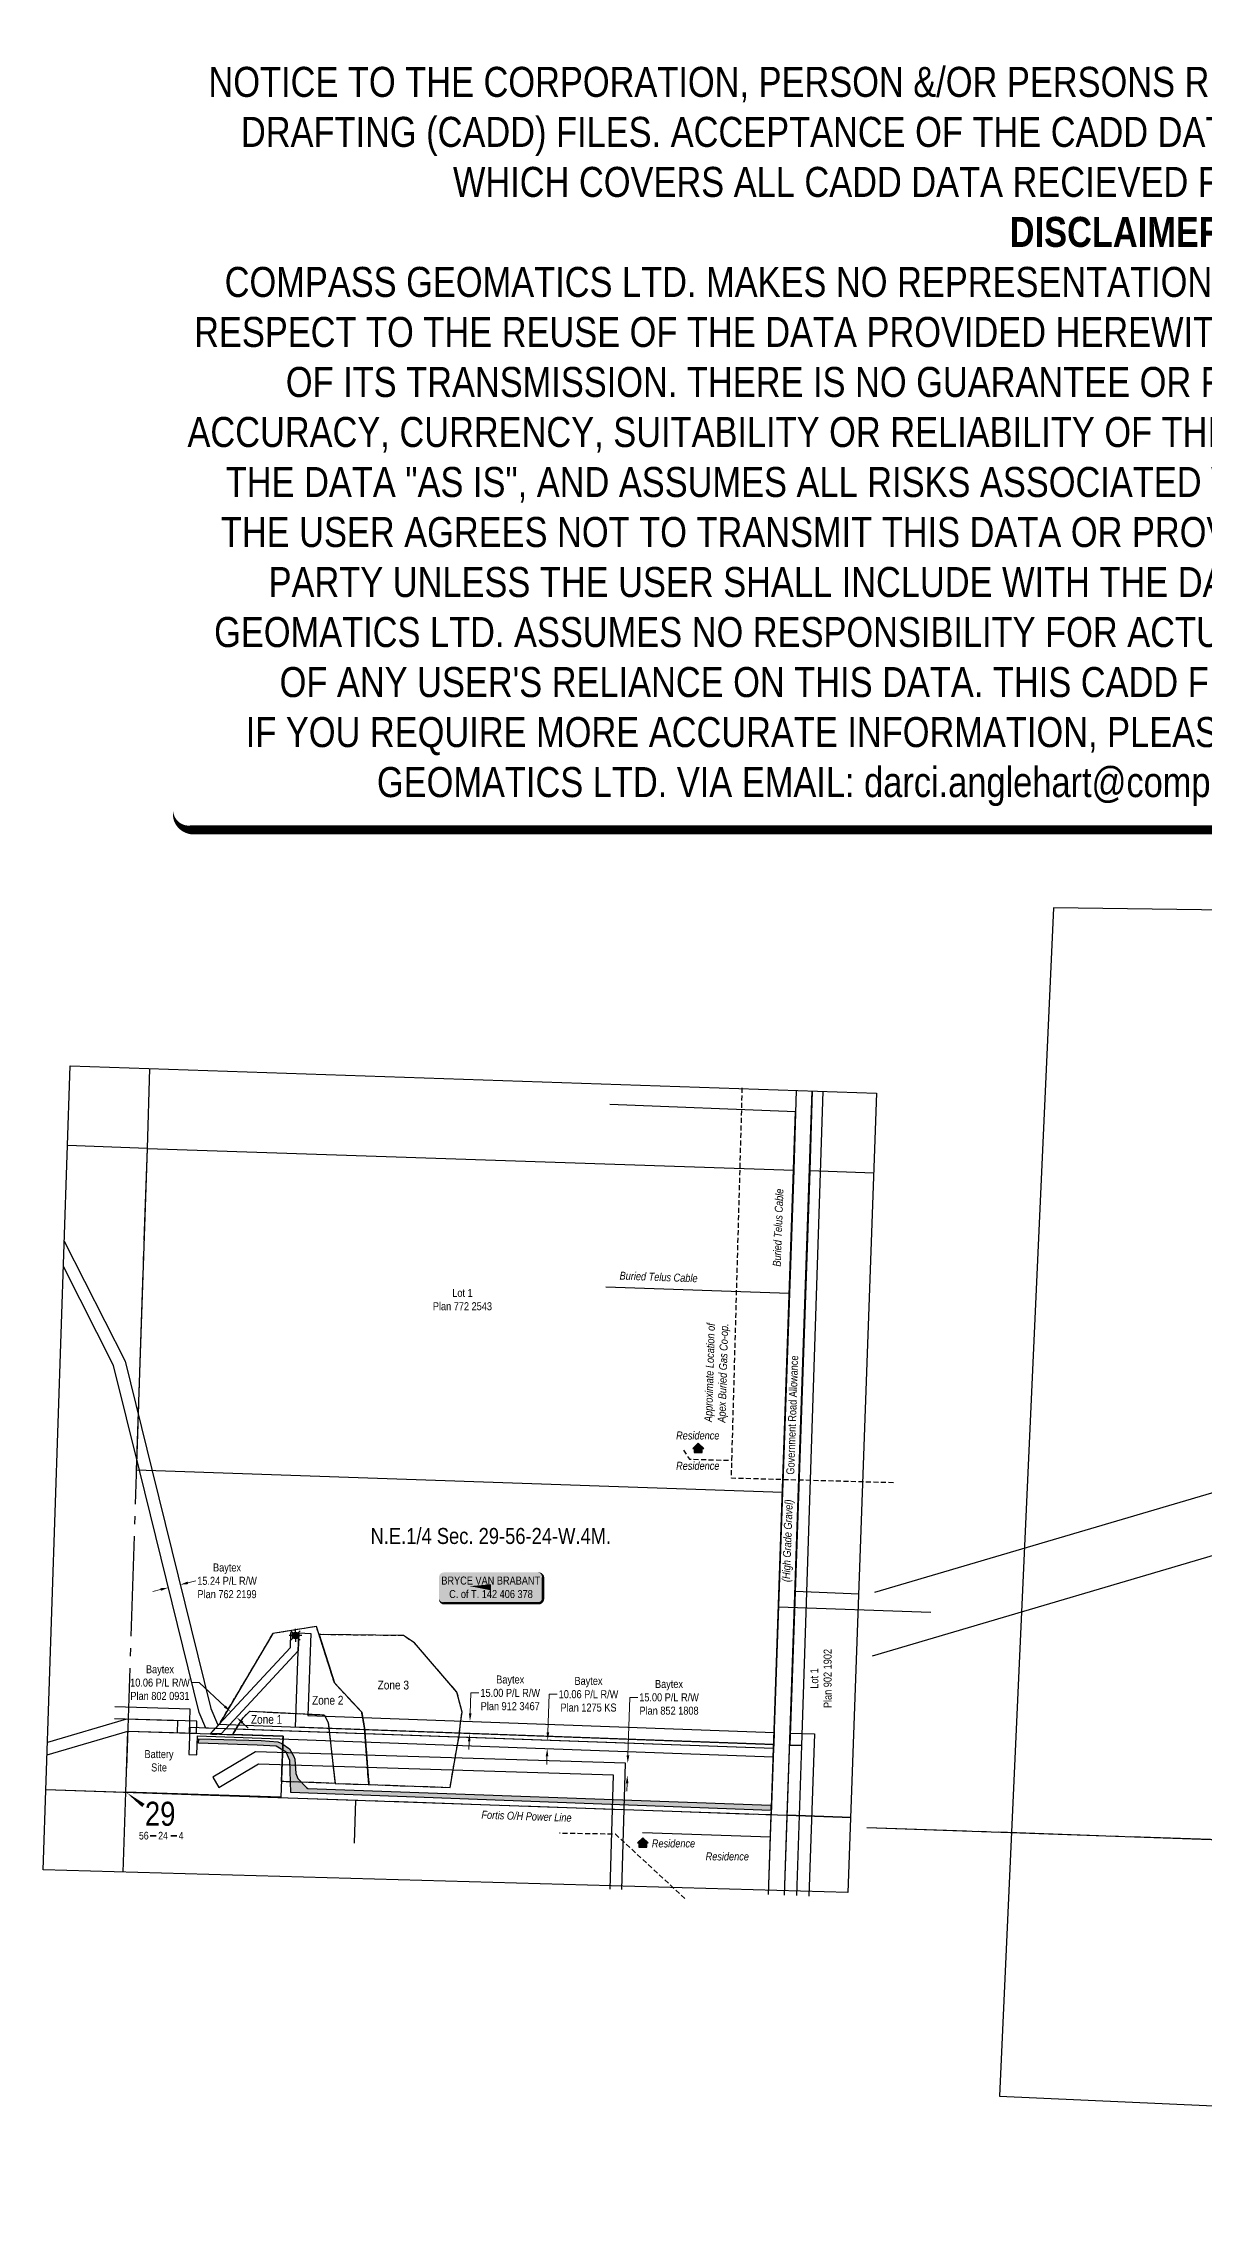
# Model space of a CAD drawing. Extents: x 333333 to 337671, y 5971428 to 5974128.
# Drawn here: x 333333 to 334784, y 5971428 to 5974128 of the extents above; entities that cross this region are included whole.
import ezdxf
from ezdxf.enums import TextEntityAlignment as Align

# ---------------------------------------------------------------- set-up
doc = ezdxf.new("R2010")
doc.units = 0
doc.header["$LTSCALE"] = 5
doc.header["$PDSIZE"] = 0.5
for name, pattern in [('foc-QUARTERLINE', [33, 25, -3, 2, -3]), ('foc-TIELINE', [1.875, 1.25, -0.625]), ('foc-TRAV', [1.875, 1.25, -0.625]), ('UG_PIPE', [1.875, 1.25, -0.625])]:
    doc.linetypes.add(name, pattern=pattern)
doc.layers.get('Defpoints').update_dxf_attribs({"color": 9})
for name, color, linetype in [('10', 1, 'Continuous'), ('9', 3, 'Continuous'), ('AS-OWNER', 7, 'Continuous'), ('AS-PHOTO', 7, 'Continuous'), ('AS-PIPE-UG', 44, 'UG_PIPE'), ('AS-POWER', 104, 'foc-POWER'), ('AS-RESIDENCE', 14, 'Continuous'), ('AS-ROADS', 254, 'Continuous'), ('AS-TELUS', 224, 'foc-TEL'), ('C-RW', 13, 'Continuous'), ('C-SYMBOL', 7, 'Continuous'), ('C-WS-S', 8, 'Continuous'), ('L-38', 4, 'foc-TRAV'), ('L-AREAREQUIRED', 7, 'Continuous'), ('L-ROAD-T', 7, 'Continuous'), ('L-SEC', 7, 'Continuous'), ('L-SECLBL', 7, 'Continuous'), ('L-SECQ', 8, 'foc-QUARTERLINE'), ('L-TITLEDB', 4, 'Continuous'), ('P-BUFFER-PURPLE', 187, 'foc-TIELINE'), ('P-IOP1', 10, 'Continuous'), ('P-IOP2', 10, 'Continuous'), ('P-IOP3', 10, 'Continuous')]:
    doc.layers.add(name, color=color, linetype=linetype)
doc.layers.add('C-RW-T', color=13, linetype='Continuous', lineweight=9)
doc.layers.add('T-TEXT', color=48, linetype='Continuous', lineweight=18)
doc.layers.add('DISCLAIMER', color=7, linetype='Continuous', plot=False)
doc.styles.add('100L', font='ARIALN.TTF', dxfattribs={"height": 11})
doc.styles.add('175L', font='ARIALN.TTF', dxfattribs={"height": 20})
doc.styles.add('80', font='ARIALN.TTF', dxfattribs={"height": 10})
doc.styles.add('80CG', font='ARIALN.TTF', dxfattribs={"height": 10})
doc.styles.add('80L', font='ARIALN.TTF', dxfattribs={"height": 10})
doc.styles.add('80LS', font='ARIALNI.TTF', dxfattribs={"height": 10})
doc.styles.add('foc-LtypeFont', font='ARIALN.TTF', dxfattribs={"height": 7.35})
doc.styles.add('SIMPLEX', font='ARIALN.TTF')
doc.linetypes.add('foc-POWER', pattern='A,6,-1,["P",foc-LtypeFont,S=0.2,R=0,X=-0.625,Y=-0.75],-1.24,4', length=12.24)
doc.linetypes.add('foc-TEL', pattern='A,2,-1,["T",foc-LtypeFont,S=0.2,R=0,X=-0.425,Y=-0.75],-1.24,8', length=12.24)
doc.dimstyles.new('Compass 5 000', dxfattribs={"dimscale": 5, "dimtxt": 9, "dimasz": 2, "dimexe": 0.2, "dimexo": 0.0625, "dimgap": 0.5, "dimtad": 0, "dimtih": 1, "dimtoh": 1, "dimzin": 0, "dimdsep": 46, "dimtxsty": '80CG', "dimcen": 0.1, "dimse1": 1, "dimse2": 1, "dimclrd": 256, "dimclrt": 256, "dimaunit": 1, "dimadec": 4, "dimazin": 0, "dimtfac": 0.06, "dimtofl": 0, "dimtmove": 0, "dimatfit": 1, "dimfxl": 0.2, "dimtolj": 1, "dimtzin": 0, "dimlwd": -1, "dimarcsym": 0})
picture_1 = doc.add_image_def('image1.jpg', size_in_pixel=(6283, 5796))

# ---------------------------------------------------------------- blocks, each defined once
blk = doc.blocks.new('L-SECLBL')
at = {"layer": '9', "color": 7}
for p, q in [((-5.1, -27.8), (-12.3, -27.8)), ((20.7, -27.8), (13.5, -27.8))]:
    blk.add_line(p, q, dxfattribs=at)
at = {"layer": '10', "color": 2, "style": 'SIMPLEX'}
blk.add_attdef('SEC', text='', height=30, dxfattribs=at).set_placement((0, 0), align=Align.MIDDLE)
at = {"layer": '10', "color": 5, "style": '80L'}
blk.add_attdef('TWP', text='', height=9.5, dxfattribs=at).set_placement((-14.4, -27.4), align=Align.MIDDLE_RIGHT)
blk.add_attdef('RGE', text='', height=9.5, dxfattribs=at).set_placement((3.6, -27.4), align=Align.MIDDLE_CENTER)
blk.add_attdef('MER', text='', height=9.5, dxfattribs=at).set_placement((23.2, -27.4), align=Align.MIDDLE_LEFT)
blk = doc.blocks.new('*D67')
at = {"layer": 'C-RW-T', "transparency": 16777216}
for p, q in [((333513.9, 5972204.2), (333523.6, 5972206.6)), ((333479.7, 5972195.8), (333470, 5972193.4))]:
    blk.add_line(p, q, dxfattribs=at)
for points in [[(333479.3, 5972197.4), (333480.1, 5972194.1), (333489.4, 5972198.1)], [(333513.5, 5972205.8), (333514.3, 5972202.6), (333504.2, 5972201.8)]]:
    blk.add_solid(points, dxfattribs=at)
at = {"layer": 'Defpoints', "color": 0, "transparency": 16777216}
for p in [(333489, 5972199.9), (333503.8, 5972203.5), (333504.2, 5972201.8)]:
    blk.add_point(p, dxfattribs=at)
at = {"layer": 'C-RW-T', "transparency": 16777216, "insert": (333562.7, 5972206.6), "char_height": 10, "attachment_point": 5, "style": '80CG'}
blk.add_mtext('\\A1;Baytex\\P15.24 P/L R/W\\PPlan 762 2199', dxfattribs=at)
blk = doc.blocks.new('*D68')
at = {"layer": 'C-RW-T', "transparency": 16777216}
for p, q in [((333528, 5972079.4), (333518, 5972079.4)), ((333559.9, 5972049.8), (333528, 5972079.4)), ((333581.9, 5972029.3), (333589.2, 5972022.5))]:
    blk.add_line(p, q, dxfattribs=at)
for points in [[(333561, 5972051), (333558.7, 5972048.6), (333567.2, 5972043)], [(333583.1, 5972030.6), (333580.8, 5972028.1), (333574.6, 5972036.1)]]:
    blk.add_solid(points, dxfattribs=at)
at = {"layer": 'Defpoints', "color": 0, "transparency": 16777216}
for p in [(333614.6, 5972094.1), (333622, 5972087.2), (333567.2, 5972043)]:
    blk.add_point(p, dxfattribs=at)
at = {"layer": 'C-RW-T', "transparency": 16777216, "insert": (333478.9, 5972079.4), "char_height": 10, "attachment_point": 5, "style": '80CG'}
blk.add_mtext('\\A1;Baytex\\P10.06 P/L R/W\\PPlan 802 0931', dxfattribs=at)
blk = doc.blocks.new('*D69')
at = {"layer": 'C-RW-T', "transparency": 16777216}
for p, q in [((333866.5, 5972040.9), (333867.4, 5972066.6)), ((333867.4, 5972066.6), (333877.4, 5972066.6)), ((333865.2, 5972005.9), (333864.9, 5971995.9))]:
    blk.add_line(p, q, dxfattribs=at)
for points in [[(333864.9, 5972041), (333868.2, 5972040.9), (333866.2, 5972030.9)], [(333863.6, 5972006), (333866.9, 5972005.9), (333865.6, 5972015.9)]]:
    blk.add_solid(points, dxfattribs=at)
at = {"layer": 'Defpoints', "color": 0, "transparency": 16777216}
for p in [(333820.4, 5972017.6), (333820.9, 5972032.6), (333866.2, 5972030.9)]:
    blk.add_point(p, dxfattribs=at)
at = {"layer": 'C-RW-T', "transparency": 16777216, "insert": (333916.5, 5972066.6), "char_height": 10, "attachment_point": 5, "style": '80CG'}
blk.add_mtext('\\A1;Baytex\\P15.00 P/L R/W\\PPlan 912 3467', dxfattribs=at)
blk = doc.blocks.new('*D70')
at = {"layer": 'C-RW-T', "transparency": 16777216}
for p, q in [((333963.5, 5972017.2), (333965.3, 5972064.9)), ((333965.3, 5972064.9), (333975.3, 5972064.9)), ((333962.4, 5971987.1), (333962.1, 5971977.1))]:
    blk.add_line(p, q, dxfattribs=at)
for points in [[(333961.9, 5972017.3), (333965.2, 5972017.1), (333963.2, 5972007.2)], [(333960.8, 5971987.2), (333964.1, 5971987.1), (333962.8, 5971997.1)]]:
    blk.add_solid(points, dxfattribs=at)
at = {"layer": 'Defpoints', "color": 0, "transparency": 16777216}
for p in [(333911.9, 5972009.1), (333911.6, 5971999), (333963.2, 5972007.2)]:
    blk.add_point(p, dxfattribs=at)
at = {"layer": 'C-RW-T', "transparency": 16777216, "insert": (334014.3, 5972064.9), "char_height": 10, "attachment_point": 5, "style": '80CG'}
blk.add_mtext('\\A1;Baytex\\P10.06 P/L R/W\\PPlan 1275 KS', dxfattribs=at)
blk = doc.blocks.new('*D71')
at = {"layer": 'C-RW-T', "transparency": 16777216}
for p, q in [((334063.6, 5971988.6), (334065.8, 5972061)), ((334065.8, 5972061), (334075.8, 5972061)), ((334062.5, 5971953.6), (334062.2, 5971943.6))]:
    blk.add_line(p, q, dxfattribs=at)
for points in [[(334061.9, 5971988.6), (334065.3, 5971988.5), (334063.3, 5971978.6)], [(334060.9, 5971953.6), (334064.2, 5971953.5), (334062.8, 5971963.6)]]:
    blk.add_solid(points, dxfattribs=at)
at = {"layer": 'Defpoints', "color": 0, "transparency": 16777216}
for p in [(333997.7, 5971965.6), (333998.2, 5971980.6), (334063.3, 5971978.6)]:
    blk.add_point(p, dxfattribs=at)
at = {"layer": 'C-RW-T', "transparency": 16777216, "insert": (334114.9, 5972061), "char_height": 10, "attachment_point": 5, "style": '80CG'}
blk.add_mtext('\\A1;Baytex\\P15.00 P/L R/W\\PPlan 852 1808', dxfattribs=at)
blk = doc.blocks.new('GAS')
h = blk.add_hatch(color=255)
h.dxf.hatch_style = 1
edge = h.paths.add_edge_path()
edge.add_arc((0, 0), 0.9, 0, 360)
for p, q in [((-0.81, 0), (-1.62, 0)), ((-0.57, 0.57), (-1.14, 1.14)), ((0, 0.81), (0, 1.62)), ((0.57, 0.57), (1.14, 1.14)), ((1.62, 0), (0.81, 0)), ((-0.57, -0.57), (-1.14, -1.14)), ((0, -0.81), (0, -1.62)), ((1.14, -1.14), (0.57, -0.57))]:
    blk.add_line(p, q)
blk.add_circle((0, 0), 0.8)
blk = doc.blocks.new('res_occ')
for points in [[(0.1, 0.89), (-1.26, -0.37), (1.46, -0.37)], [(-0.9, -1.43), (1.1, -1.43), (1.1, -0.37), (-0.9, -0.37)]]:
    blk.add_hatch(color=14).paths.add_polyline_path(points)
at = {"color": 14}
for points in [[(0.1, 0.89), (-1.26, -0.37), (1.46, -0.37)], [(-0.9, -1.43), (1.1, -1.43), (1.1, -0.37), (-0.9, -0.37)]]:
    blk.add_lwpolyline(points, close=True, dxfattribs=at)
blk = doc.blocks.new('*U80')
h = blk.add_hatch(color=59)
edge = h.paths.add_edge_path()
edge.add_line((-59, -20), (59, -20))
edge.add_arc((59, -14), 6, 270, 360)
edge.add_line((65, -14), (65, 12.5))
edge.add_arc((59, 12.5), 6, 0, 90)
edge.add_line((59, 18.5), (-59, 18.5))
edge.add_arc((-59, 12.5), 6, 90, 180)
edge.add_line((-65, 12.5), (-65, -14))
edge.add_arc((-59, -14), 6, 180, 270)
at = {"color": 1, "flags": 128}
blk.add_lwpolyline([(-59, -20, 3, 3, 0), (59, -20, 3, 3, 0.414214), (65, -14, 3, 3, 0), (65, 12.5, 3, 0, 0.414214), (59, 18.5, 0, 0, 0), (-59, 18.5, 0, 0, 0.414214), (-65, 12.5, 0, 0, 0), (-65, -14, 0, 3, 0.414214)], format="xyseb", close=True, dxfattribs=at)
blk.add_lwpolyline([(-26.5, 1.4, 0, 7.5, 0), (0, 0, 0, 0, 0)], format="xyseb", dxfattribs=at)
at = {"color": 1, "style": '80'}
blk.add_attdef('ENTER_TEXT_001', (-36, -5), '', height=10, dxfattribs=at)
blk = doc.blocks.new('*D86')
at = {"layer": 'C-RW-T', "color": 255, "transparency": 16777216}
for p, q in [((333513.9, 5972204.2), (333523.6, 5972206.6)), ((333479.7, 5972195.8), (333470, 5972193.4))]:
    blk.add_line(p, q, dxfattribs=at)
for points in [[(333479.3, 5972197.4), (333480.1, 5972194.1), (333489.4, 5972198.1)], [(333513.5, 5972205.8), (333514.3, 5972202.6), (333504.2, 5972201.8)]]:
    blk.add_solid(points, dxfattribs=at)
at = {"layer": 'Defpoints', "color": 0, "transparency": 16777216}
for p in [(333489, 5972199.9), (333503.8, 5972203.5), (333504.2, 5972201.8)]:
    blk.add_point(p, dxfattribs=at)
at = {"layer": 'C-RW-T', "color": 255, "transparency": 16777216, "insert": (333562.7, 5972206.6), "char_height": 10, "attachment_point": 5, "style": '80CG'}
blk.add_mtext('\\A1;Baytex\\P15.24 P/L R/W\\PPlan 762 2199', dxfattribs=at)
blk = doc.blocks.new('*D87')
at = {"layer": 'C-RW-T', "color": 255, "transparency": 16777216}
for p, q in [((333528, 5972079.4), (333518, 5972079.4)), ((333559.9, 5972049.8), (333528, 5972079.4)), ((333581.9, 5972029.3), (333589.2, 5972022.5))]:
    blk.add_line(p, q, dxfattribs=at)
for points in [[(333561, 5972051), (333558.7, 5972048.6), (333567.2, 5972043)], [(333583.1, 5972030.6), (333580.8, 5972028.1), (333574.6, 5972036.1)]]:
    blk.add_solid(points, dxfattribs=at)
at = {"layer": 'Defpoints', "color": 0, "transparency": 16777216}
for p in [(333614.6, 5972094.1), (333622, 5972087.2), (333567.2, 5972043)]:
    blk.add_point(p, dxfattribs=at)
at = {"layer": 'C-RW-T', "color": 255, "transparency": 16777216, "insert": (333478.9, 5972079.4), "char_height": 10, "attachment_point": 5, "style": '80CG'}
blk.add_mtext('\\A1;Baytex\\P10.06 P/L R/W\\PPlan 802 0931', dxfattribs=at)
blk = doc.blocks.new('*D88')
at = {"layer": 'C-RW-T', "color": 255, "transparency": 16777216}
for p, q in [((333866.5, 5972040.9), (333867.4, 5972066.6)), ((333867.4, 5972066.6), (333877.4, 5972066.6)), ((333865.2, 5972005.9), (333864.9, 5971995.9))]:
    blk.add_line(p, q, dxfattribs=at)
for points in [[(333864.9, 5972041), (333868.2, 5972040.9), (333866.2, 5972030.9)], [(333863.6, 5972006), (333866.9, 5972005.9), (333865.6, 5972015.9)]]:
    blk.add_solid(points, dxfattribs=at)
at = {"layer": 'Defpoints', "color": 0, "transparency": 16777216}
for p in [(333820.4, 5972017.6), (333820.9, 5972032.6), (333866.2, 5972030.9)]:
    blk.add_point(p, dxfattribs=at)
at = {"layer": 'C-RW-T', "color": 255, "transparency": 16777216, "insert": (333916.5, 5972066.6), "char_height": 10, "attachment_point": 5, "style": '80CG'}
blk.add_mtext('\\A1;Baytex\\P15.00 P/L R/W\\PPlan 912 3467', dxfattribs=at)
blk = doc.blocks.new('*D89')
at = {"layer": 'C-RW-T', "color": 255, "transparency": 16777216}
for p, q in [((333963.5, 5972017.2), (333965.3, 5972064.9)), ((333965.3, 5972064.9), (333975.3, 5972064.9)), ((333962.4, 5971987.1), (333962.1, 5971977.1))]:
    blk.add_line(p, q, dxfattribs=at)
for points in [[(333961.9, 5972017.3), (333965.2, 5972017.1), (333963.2, 5972007.2)], [(333960.8, 5971987.2), (333964.1, 5971987.1), (333962.8, 5971997.1)]]:
    blk.add_solid(points, dxfattribs=at)
at = {"layer": 'Defpoints', "color": 0, "transparency": 16777216}
for p in [(333911.9, 5972009.1), (333911.6, 5971999), (333963.2, 5972007.2)]:
    blk.add_point(p, dxfattribs=at)
at = {"layer": 'C-RW-T', "color": 255, "transparency": 16777216, "insert": (334014.3, 5972064.9), "char_height": 10, "attachment_point": 5, "style": '80CG'}
blk.add_mtext('\\A1;Baytex\\P10.06 P/L R/W\\PPlan 1275 KS', dxfattribs=at)
blk = doc.blocks.new('*D90')
at = {"layer": 'C-RW-T', "color": 255, "transparency": 16777216}
for p, q in [((334063.6, 5971988.6), (334065.8, 5972061)), ((334065.8, 5972061), (334075.8, 5972061)), ((334062.5, 5971953.6), (334062.2, 5971943.6))]:
    blk.add_line(p, q, dxfattribs=at)
for points in [[(334061.9, 5971988.6), (334065.3, 5971988.5), (334063.3, 5971978.6)], [(334060.9, 5971953.6), (334064.2, 5971953.5), (334062.8, 5971963.6)]]:
    blk.add_solid(points, dxfattribs=at)
at = {"layer": 'Defpoints', "color": 0, "transparency": 16777216}
for p in [(333997.7, 5971965.6), (333998.2, 5971980.6), (334063.3, 5971978.6)]:
    blk.add_point(p, dxfattribs=at)
at = {"layer": 'C-RW-T', "color": 255, "transparency": 16777216, "insert": (334114.9, 5972061), "char_height": 10, "attachment_point": 5, "style": '80CG'}
blk.add_mtext('\\A1;Baytex\\P15.00 P/L R/W\\PPlan 852 1808', dxfattribs=at)
blk = doc.blocks.new('Disclaimer_Legal')
at = {"layer": 'DISCLAIMER', "color": 254, "flags": 128}
blk.add_lwpolyline([(-3612.9, -1104.6, 37.5, 37.5, 0), (4096.1, -1104.6, 37.5, 37.5, 0.414214), (4171.1, -1029.6, 37.5, 37.5, 0), (4171.1, 2078.7, 37.5, 0, 0.414214), (4096.1, 2153.7, 0, 0, 0), (-3612.9, 2153.7, 0, 0, 0.414214), (-3687.9, 2078.7, 0, 0, 0), (-3687.9, -1029.6, 0, 37.5, 0.414214)], format="xyseb", close=True, dxfattribs=at)
at = {"layer": 'DISCLAIMER', "color": 254, "insert": (241.6, 533.9), "char_height": 125, "width": 7717.568, "attachment_point": 5, "style": '80'}
blk.add_mtext('NOTICE TO THE CORPORATION, PERSON &/OR PERSONS REGARDING THIS COMPUTER AIDED DESIGN AND DRAFTING (CADD) FILES. ACCEPTANCE OF THE CADD DATA IS BASED ON THE FOLLOWING DISCLAIMER WHICH COVERS ALL CADD DATA RECIEVED FROM COMPASS GEOMATICS LTD.\\P{\\fArial Narrow|b1|i0|c0|p34;DISCLAIMER}\\PCOMPASS GEOMATICS LTD. MAKES NO REPRESENTATION OR WARRANTIES, EXPRESS OR IMPLIED, WITH RESPECT TO THE REUSE OF THE DATA PROVIDED HEREWITH, REGARDLESS OF ITS FORMAT OR THE MEANS OF ITS TRANSMISSION. THERE IS NO GUARANTEE OR REPRESENTATION TO THE USER AS TO THE ACCURACY, CURRENCY, SUITABILITY OR RELIABILITY OF THIS DATA FOR ANY PURPOSE. THE USER ACCEPTS THE DATA "AS IS", AND ASSUMES ALL RISKS ASSOCIATED WITH ITS USE. BY ACCEPTANCE OF THIS DATA, THE USER AGREES NOT TO TRANSMIT THIS DATA OR PROVIDE ACCESS OR ANY PART OF IT TO ANOTHER PARTY UNLESS THE USER SHALL INCLUDE WITH THE DATA A COPY OF THIS DISCLAIMER. COMPASS GEOMATICS LTD. ASSUMES NO RESPONSIBILITY FOR ACTUAL OR CONSEQUENTIAL DAMAGE AS A RESULT OF ANY USER\'S RELIANCE ON THIS DATA. THIS CADD FILE IS FOR ILLUSTRATION PURPOSES ONLY.\\PIF YOU REQUIRE MORE ACCURATE INFORMATION, PLEASE CONTACT DARCI ANGLEHART AT COMPASS GEOMATICS LTD. VIA EMAIL: darci.anglehart@compassgeomatics.ca OR CELL: 506-961-7292', dxfattribs=at)

msp = doc.modelspace()

# ---------------------------------------------------------------- hatches: boundary and pattern name
at = {"layer": 'AS-ROADS'}
h = msp.add_hatch(color=256, dxfattribs=at)
h.dxf.hatch_style = 1
h.paths.add_polyline_path([(333527.324, 5972009.28), (333605.504, 5972007.193), (333626.292, 5972005.314), (333631.201, 5972003.33), (333640.916, 5971996.543), (333646.348, 5971986.936), (333647.497, 5971983.699), (333648.82, 5971965.958), (333651.332, 5971959.47), (333662.115, 5971948.483), (333663.527, 5971947.17), (334242.119, 5971926.371), (334241.908, 5971919.722), (333642.222, 5971942.257), (333640.951, 5971982.071), (333636.472, 5971992.488), (333624.079, 5972000.111), (333600.138, 5972001.064), (333527.206, 5972003.925)])

# ---------------------------------------------------------------- linework, layer by layer
at = {"layer": '9', "color": 255}
for p, q in [((333474.067, 5971887.728), (333466.86, 5971887.728)), ((333499.853, 5971887.728), (333492.647, 5971887.728))]:
    msp.add_line(p, q, dxfattribs=at)
at = {"layer": 'AS-PIPE-UG', "flags": 128}
for points in [[(334395.279, 5972329.203), (334192.843, 5972334.891), (334206.52, 5972823.666)], [(334395.279, 5972329.203), (334192.843, 5972334.891), (334206.52, 5972823.666)], [(334132.915, 5972370.084), (334140.357, 5972358.75), (334193.469, 5972357.264)], [(334132.915, 5972370.084), (334140.357, 5972358.75), (334193.469, 5972357.264)], [(334134.813, 5971809.538), (334047.919, 5971889.954), (333978.089, 5971891.131)], [(334134.813, 5971809.538), (334047.919, 5971889.954), (333978.089, 5971891.131)]]:
    msp.add_lwpolyline(points, dxfattribs=at)
at = {"layer": 'AS-POWER', "flags": 128}
for points in [[(334259.207, 5971813.768), (334293.867, 5972819.073)], [(334259.207, 5971813.768), (334293.867, 5972819.073)], [(334272.418, 5972193.592), (334352.3, 5972190.562)], [(334272.418, 5972193.592), (334352.3, 5972190.562)], [(333336.399, 5971946.054), (333723.48, 5971932.58), (334262.687, 5971913.654)], [(333336.399, 5971946.054), (333723.48, 5971932.58), (334262.687, 5971913.654)], [(333721.937, 5971878.956), (333723.803, 5971932.569)], [(333721.937, 5971878.956), (333723.803, 5971932.569)], [(334361.846, 5971898.386), (336297.253, 5971831.016), (337478.532, 5971789.552)]]:
    msp.add_lwpolyline(points, dxfattribs=at)
at = {"layer": 'AS-ROADS', "flags": 128}
msp.add_lwpolyline([(333527.324, 5972009.28), (333605.504, 5972007.193), (333626.292, 5972005.314), (333631.201, 5972003.33), (333640.916, 5971996.543), (333646.348, 5971986.936), (333647.497, 5971983.699), (333648.82, 5971965.958), (333651.332, 5971959.47), (333662.115, 5971948.483), (333663.527, 5971947.17), (334242.119, 5971926.371), (334241.908, 5971919.722), (333642.222, 5971942.257), (333640.951, 5971982.071), (333636.472, 5971992.488), (333624.079, 5972000.111), (333600.138, 5972001.064), (333527.206, 5972003.925)], close=True, dxfattribs=at)
at = {"layer": 'AS-TELUS', "flags": 128}
for points in [[(334041.124, 5972802.357), (334272.958, 5972793.322)], [(334041.124, 5972802.357), (334272.958, 5972793.322)], [(334239.099, 5971814.471), (334272.958, 5972793.322)], [(334239.099, 5971814.471), (334272.958, 5972793.322)], [(334036.011, 5972573.927), (334265.095, 5972566.003)], [(334251.535, 5972173.992), (334442.027, 5972167.6)], [(334251.535, 5972173.992), (334442.027, 5972167.6)], [(334081.745, 5971892.252), (334241.598, 5971886.722)], [(334081.745, 5971892.252), (334241.598, 5971886.722)]]:
    msp.add_lwpolyline(points, dxfattribs=at)
at = {"layer": 'C-RW', "flags": 128}
for points in [[(334293.867, 5972819.073), (334290.811, 5972719.069), (334265.757, 5972001.397), (334280.982, 5972000.849), (334307.658, 5972818.605)], [(333359.259, 5972631.081), (333435.259, 5972481.298), (333469.058, 5972344.289), (333542.39, 5972047.041), (333550.632, 5972027.374), (334245.662, 5972002.121), (334245.481, 5971996.942), (333536.066, 5972022.714), (333527.882, 5972042.241), (333453.233, 5972344.832), (333420.884, 5972475.956), (333358.205, 5972599.486)], [(333515.762, 5972016.405), (333516.693, 5972046.395), (333422.414, 5972049.32)], [(333337.832, 5971989.002), (333438.875, 5972018.79), (333524.392, 5972016.137), (333524.856, 5972031.134), (333436.942, 5972033.862), (333338.359, 5972004.801)], [(333500.769, 5972016.87), (333501.235, 5972031.867), (333421.949, 5972034.327)], [(334274.417, 5971813.235), (334280.982, 5972000.849), (334265.757, 5972001.397), (334266.281, 5972016.387), (334296.493, 5972015.298), (334289.405, 5971812.711)], [(334056.118, 5971820.876), (334060.688, 5971978.668), (333598.106, 5971992.938), (333544.869, 5971961.361), (333552.52, 5971948.455), (333602.006, 5971977.808), (334045.262, 5971964.13), (334041.129, 5971821.401)]]:
    msp.add_lwpolyline(points, dxfattribs=at)
at = {"layer": 'C-RW', "color": 255, "flags": 128}
for points in [[(334293.867, 5972819.073), (334290.811, 5972719.069), (334265.757, 5972001.397), (334280.982, 5972000.849), (334307.658, 5972818.605)], [(333359.259, 5972631.081), (333435.259, 5972481.298), (333469.058, 5972344.289), (333542.39, 5972047.041), (333550.632, 5972027.374), (334245.662, 5972002.121), (334245.481, 5971996.942), (333536.066, 5972022.714), (333527.882, 5972042.241), (333453.233, 5972344.832), (333420.884, 5972475.956), (333358.205, 5972599.486)], [(334369.012, 5972113.121), (334874.228, 5972262.064), (335301.813, 5972248.799), (335304.133, 5972323.784), (334864.563, 5972337.424), (334371.648, 5972192.119)], [(333515.762, 5972016.405), (333516.693, 5972046.395), (333422.414, 5972049.32)], [(333337.832, 5971989.002), (333438.875, 5972018.79), (333524.392, 5972016.137), (333524.856, 5972031.134), (333436.942, 5972033.862), (333338.359, 5972004.801)], [(333500.769, 5972016.87), (333501.235, 5972031.867), (333421.949, 5972034.327)], [(334274.417, 5971813.235), (334280.982, 5972000.849), (334265.757, 5972001.397), (334266.281, 5972016.387), (334296.493, 5972015.298), (334289.405, 5971812.711)], [(334056.118, 5971820.876), (334060.688, 5971978.668), (333598.106, 5971992.938), (333544.869, 5971961.361), (333552.52, 5971948.455), (333602.006, 5971977.808), (334045.262, 5971964.13), (334041.129, 5971821.401)]]:
    msp.add_lwpolyline(points, dxfattribs=at)
at = {"layer": 'C-RW', "flags": 128}
for points in [[(333541.469, 5972015.225), (333641.852, 5972123.435), (333642.518, 5972141.886), (333652.568, 5972141.522), (333651.767, 5972119.333), (333555.193, 5972015.228)], [(333652.568, 5972141.522), (333667.555, 5972140.979), (333663.848, 5972038.297), (334246.187, 5972017.112), (334245.662, 5972002.121), (333648.322, 5972023.847)], [(333514.799, 5971989.622), (333524.848, 5971989.259), (333525.703, 5972013.02), (334245.129, 5971986.891), (334245.481, 5971996.942), (333516.015, 5972023.438)]]:
    msp.add_lwpolyline(points, close=True, dxfattribs=at)
at = {"layer": 'C-RW', "color": 255, "flags": 128}
for points in [[(333541.469, 5972015.225), (333641.852, 5972123.435), (333642.518, 5972141.886), (333652.568, 5972141.522), (333651.767, 5972119.333), (333555.193, 5972015.228)], [(333652.568, 5972141.522), (333667.555, 5972140.979), (333663.848, 5972038.297), (334246.187, 5972017.112), (334245.662, 5972002.121), (333648.322, 5972023.847)], [(333514.799, 5971989.622), (333524.848, 5971989.259), (333525.703, 5972013.02), (334245.129, 5971986.891), (334245.481, 5971996.942), (333516.015, 5972023.438)]]:
    msp.add_lwpolyline(points, close=True, dxfattribs=at)
at = {"layer": 'L-38', "linetype": 'ByBlock', "flags": 128}
msp.add_lwpolyline([(333436.34, 5971942.631), (333438.875, 5972018.79), (333632.638, 5972012.34), (333630.103, 5971936.181)], close=True, dxfattribs=at)
at = {"layer": 'L-38', "color": 255, "linetype": 'ByBlock', "flags": 128}
msp.add_lwpolyline([(333436.34, 5971942.631), (333438.875, 5972018.79), (333632.638, 5972012.34), (333630.103, 5971936.181)], close=True, dxfattribs=at)
at = {"layer": 'L-AREAREQUIRED', "color": 5, "flags": 128}
msp.add_lwpolyline([(333438.875, 5972018.79), (333632.638, 5972012.34)], dxfattribs=at)
at = {"layer": 'L-AREAREQUIRED', "color": 255, "flags": 128}
msp.add_lwpolyline([(333438.875, 5972018.79), (333632.638, 5972012.34)], dxfattribs=at)
at = {"layer": 'L-SEC'}
for p, q in [((334273.766, 5972819.755), (334270.71, 5972719.801)), ((334290.811, 5972719.069), (334293.869, 5972819.073)), ((333463.19, 5972747.194), (333363.247, 5972750.585)), ((333463.19, 5972747.194), (334270.709, 5972719.801)), ((334270.709, 5972719.801), (334242.602, 5971914.41)), ((334276.755, 5972316.367), (334290.811, 5972719.069)), ((334370.643, 5972716.168), (334290.811, 5972719.069)), ((334262.701, 5971913.664), (334276.755, 5972316.367)), ((334239.099, 5971814.471), (334242.593, 5971914.367)), ((334259.207, 5971813.768), (334262.701, 5971913.664))]:
    msp.add_line(p, q, dxfattribs=at)
at = {"layer": 'L-SEC', "color": 255}
for p, q in [((334273.766, 5972819.755), (334270.71, 5972719.801)), ((334290.811, 5972719.069), (334293.869, 5972819.073)), ((333463.19, 5972747.194), (333363.247, 5972750.585)), ((333463.19, 5972747.194), (334270.709, 5972719.801)), ((334270.709, 5972719.801), (334242.602, 5971914.41)), ((334276.755, 5972316.367), (334290.811, 5972719.069)), ((334370.643, 5972716.168), (334290.811, 5972719.069)), ((334262.701, 5971913.664), (334276.755, 5972316.367)), ((334239.099, 5971814.471), (334242.593, 5971914.367)), ((334259.207, 5971813.768), (334262.701, 5971913.664))]:
    msp.add_line(p, q, dxfattribs=at)
at = {"layer": 'L-SECLBL', "flags": 128}
msp.add_lwpolyline([(333436.34, 5971942.631, 0, 5, 0), (333458.222, 5971925.855, 0, 0, 0)], format="xyseb", dxfattribs=at)
at = {"layer": 'L-SECLBL', "color": 255, "flags": 128}
msp.add_lwpolyline([(333436.34, 5971942.631, 0, 5, 0), (333458.222, 5971925.855, 0, 0, 0)], format="xyseb", dxfattribs=at)
at = {"layer": 'L-SECQ'}
for p, q in [((333463.19, 5972747.194), (333466.431, 5972847.142)), ((333437.341, 5971972.617), (333463.19, 5972747.194)), ((333336.399, 5971946.054), (333436.34, 5971942.631)), ((333432.994, 5971842.687), (333436.34, 5971942.631)), ((333436.34, 5971942.631), (334242.602, 5971914.41)), ((334262.701, 5971913.664), (334342.533, 5971910.699))]:
    msp.add_line(p, q, dxfattribs=at)
at = {"layer": 'L-SECQ', "color": 255}
for p, q in [((333463.19, 5972747.194), (333466.431, 5972847.142)), ((333437.341, 5971972.617), (333463.19, 5972747.194)), ((333336.399, 5971946.054), (333436.34, 5971942.631)), ((333432.994, 5971842.687), (333436.34, 5971942.631)), ((333436.34, 5971942.631), (334242.602, 5971914.41)), ((334262.701, 5971913.664), (334342.533, 5971910.699)), ((334361.846, 5971898.386), (334861.553, 5971881.269))]:
    msp.add_line(p, q, dxfattribs=at)
at = {"layer": 'L-TITLEDB', "flags": 128}
for points in [[(333449.743, 5972344.952), (333463.19, 5972747.194), (334270.71, 5972719.801), (334256.621, 5972317.151), (333449.743, 5972344.952)], [(334342.532, 5971910.673), (334262.687, 5971913.654), (334272.418, 5972193.592), (334352.3, 5972190.562)]]:
    msp.add_lwpolyline(points, dxfattribs=at)
at = {"layer": 'L-TITLEDB', "color": 255, "flags": 128}
for points in [[(333449.743, 5972344.952), (333463.19, 5972747.194), (334270.71, 5972719.801), (334256.621, 5972317.151), (333449.743, 5972344.952)], [(334342.532, 5971910.673), (334262.687, 5971913.654), (334272.418, 5972193.592), (334352.3, 5972190.562)]]:
    msp.add_lwpolyline(points, dxfattribs=at)
at = {"layer": 'P-BUFFER-PURPLE', "flags": 128}
for points in [[(333625.397, 5972041.99), (333684.237, 5972039.154), (333689.171, 5972029.042), (333697.655, 5971953.497), (333739.831, 5971952.02), (333734.436, 5972022.665), (333731.056, 5972042.369), (333696.926, 5972078.994), (333674.357, 5972149.738), (333619.801, 5972140.67), (333552.671, 5972027.3), (333541.469, 5972015.225), (333569.82, 5972014.431), (333582.704, 5972035.61), (333591.152, 5972043.787)], [(333677.624, 5972139.498), (333696.926, 5972078.994), (333731.056, 5972042.369), (333734.436, 5972022.665), (333739.831, 5971952.02), (333841.299, 5971948.469), (333849.266, 5971994.503), (333852.582, 5972012.344), (333854.263, 5972028.936), (333856.451, 5972042.622), (333850.003, 5972067.355), (333796.736, 5972129.16), (333783.235, 5972138.145)], [(333569.82, 5972014.431), (333582.704, 5972035.61), (333591.152, 5972043.787), (333625.397, 5972041.99), (333684.237, 5972039.154), (333689.171, 5972029.042), (333697.655, 5971953.497), (333630.757, 5971955.838), (333632.638, 5972012.34)]]:
    msp.add_lwpolyline(points, close=True, dxfattribs=at)
at = {"layer": 'P-IOP1', "flags": 128}
msp.add_lwpolyline([(333569.82, 5972014.431), (333582.704, 5972035.61), (333591.152, 5972043.787), (333625.397, 5972041.99), (333684.237, 5972039.154), (333689.171, 5972029.042), (333697.655, 5971953.497), (333630.757, 5971955.838), (333632.638, 5972012.34)], close=True, dxfattribs=at)
msp.add_lwpolyline([(333569.82, 5972014.431), (333582.704, 5972035.61), (333591.152, 5972043.787), (333625.397, 5972041.99), (333684.237, 5972039.154), (333689.171, 5972029.042), (333697.655, 5971953.497), (333630.757, 5971955.838), (333632.638, 5972012.34)], close=True, dxfattribs=at)
at = {"layer": 'P-IOP2', "flags": 128}
msp.add_lwpolyline([(333625.397, 5972041.99), (333684.237, 5972039.154), (333689.171, 5972029.042), (333697.655, 5971953.497), (333739.831, 5971952.02), (333734.436, 5972022.665), (333731.056, 5972042.369), (333696.926, 5972078.994), (333674.357, 5972149.738), (333619.801, 5972140.67), (333552.671, 5972027.3), (333541.469, 5972015.225), (333569.82, 5972014.431), (333582.704, 5972035.61), (333591.152, 5972043.787)], close=True, dxfattribs=at)
msp.add_lwpolyline([(333625.397, 5972041.99), (333684.237, 5972039.154), (333689.171, 5972029.042), (333697.655, 5971953.497), (333739.831, 5971952.02), (333734.436, 5972022.665), (333731.056, 5972042.369), (333696.926, 5972078.994), (333674.357, 5972149.738), (333619.801, 5972140.67), (333552.671, 5972027.3), (333541.469, 5972015.225), (333569.82, 5972014.431), (333582.704, 5972035.61), (333591.152, 5972043.787)], close=True, dxfattribs=at)
at = {"layer": 'P-IOP3', "const_width": 0.4, "flags": 128}
msp.add_lwpolyline([(333677.624, 5972139.498), (333783.235, 5972138.145), (333796.736, 5972129.16), (333850.003, 5972067.355), (333856.451, 5972042.622), (333854.263, 5972028.936), (333852.582, 5972012.344), (333849.266, 5971994.503), (333841.299, 5971948.469), (333746.87, 5971951.774), (333741.425, 5971951.965), (333739.112, 5971952.046)], dxfattribs=at)
at = {"layer": 'P-IOP3', "color": 255, "const_width": 0.4, "flags": 128}
msp.add_lwpolyline([(333677.624, 5972139.498), (333783.235, 5972138.145), (333796.736, 5972129.16), (333850.003, 5972067.355), (333856.451, 5972042.622), (333854.263, 5972028.936), (333852.582, 5972012.344), (333849.266, 5971994.503), (333841.299, 5971948.469), (333746.87, 5971951.774), (333741.425, 5971951.965), (333739.112, 5971952.046)], dxfattribs=at)
at = {"layer": 'P-IOP3', "flags": 128}
msp.add_lwpolyline([(333677.624, 5972139.498), (333696.926, 5972078.994), (333731.056, 5972042.369), (333734.436, 5972022.665), (333739.831, 5971952.02), (333841.299, 5971948.469), (333849.266, 5971994.503), (333852.582, 5972012.344), (333854.263, 5972028.936), (333856.451, 5972042.622), (333850.003, 5972067.355), (333796.736, 5972129.16), (333783.235, 5972138.145)], close=True, dxfattribs=at)
msp.add_lwpolyline([(333677.624, 5972139.498), (333696.926, 5972078.994), (333731.056, 5972042.369), (333734.436, 5972022.665), (333739.831, 5971952.02), (333841.299, 5971948.469), (333849.266, 5971994.503), (333852.582, 5972012.344), (333854.263, 5972028.936), (333856.451, 5972042.622), (333850.003, 5972067.355), (333796.736, 5972129.16), (333783.235, 5972138.145)], close=True, dxfattribs=at)

# ---------------------------------------------------------------- block references
at = {"xscale": 0.3, "yscale": 0.3, "zscale": 0.3}
msp.add_blockref('Disclaimer_Legal', (334601.757, 5973476.73), dxfattribs=at)
at = {"layer": 'AS-OWNER', "color": 6, "true_color": 0xfb04fb}
ref = msp.add_blockref('*U80', (333892.483, 5972198.58), dxfattribs=at)
ref.add_attrib('ENTER_TEXT_001', 'BRYCE VAN BRABANT', (333830.433, 5972201.999), dxfattribs={"layer": '0', "color": 1, "height": 10, "style": '80'})
ref.add_attrib('ENTER_TEXT_002', 'C. of T. 142 406 378', (333840.239, 5972185.155), dxfattribs={"layer": '0', "color": 1, "height": 10, "style": '80'})
at = {"layer": 'AS-OWNER'}
ref = msp.add_blockref('*U80', (333892.483, 5972198.58), dxfattribs=at)
ref.add_attrib('ENTER_TEXT_001', 'BRYCE VAN BRABANT', (333830.433, 5972201.999), dxfattribs={"layer": '0', "color": 1, "height": 10, "style": '80'})
ref.add_attrib('ENTER_TEXT_002', 'C. of T. 142 406 378', (333840.239, 5972185.155), dxfattribs={"layer": '0', "color": 1, "height": 10, "style": '80'})
at = {"layer": 'AS-RESIDENCE', "color": 5, "xscale": 5, "yscale": 5, "zscale": 5}
for p in [(334150.988, 5972374.065), (334081.745, 5971881.034)]:
    msp.add_blockref('res_occ', p, dxfattribs=at)
at = {"layer": 'C-WS-S', "xscale": 5, "yscale": 5, "zscale": 5}
msp.add_blockref('GAS', (333648.211, 5972138.373), dxfattribs=at)
at = {"layer": 'C-WS-S', "color": 255, "xscale": 5, "yscale": 5, "zscale": 5}
msp.add_blockref('GAS', (333648.211, 5972138.373), dxfattribs=at)
at = {"layer": 'L-SECLBL'}
msp.add_blockref('L-SECLBL', (333479.149, 5971915.558), dxfattribs=at).add_auto_attribs({'SEC': '29', 'TWP': '56', 'RGE': '24', 'MER': '4'})

# ---------------------------------------------------------------- texts
at = {"layer": '10', "color": 255, "style": 'SIMPLEX'}
msp.add_text('29', height=30, dxfattribs=at).set_placement((333479.149, 5971915.558), align=Align.MIDDLE)
at = {"layer": '10', "color": 255, "style": '80L'}
msp.add_text('56', height=9.5, dxfattribs=at).set_placement((333464.715, 5971888.19), align=Align.MIDDLE_RIGHT)
msp.add_text('24', height=9.5, dxfattribs=at).set_placement((333482.771, 5971888.19), align=Align.MIDDLE_CENTER)
msp.add_text('4', height=9.5, dxfattribs=at).set_placement((333502.317, 5971888.19), align=Align.MIDDLE_LEFT)
at = {"layer": 'AS-PIPE-UG', "insert": (334175.342, 5972466.617), "char_height": 10, "width": 125.14093, "attachment_point": 5, "rotation": 88.397159, "style": '80CG'}
msp.add_mtext('\\A1;{\\fArial Narrow|b0|i1|c0|p34;Approximate Location of \\PApex Buried Gas Co-op.}', dxfattribs=at)
msp.add_mtext('\\A1;{\\fArial Narrow|b0|i1|c0|p34;Approximate Location of \\PApex Buried Gas Co-op.}', dxfattribs=at)
at = {"layer": 'AS-POWER', "insert": (333936.863, 5971912.399), "char_height": 10, "width": 125.14093, "attachment_point": 5, "rotation": 358.026653, "style": '80CG'}
msp.add_mtext('\\A1;{\\fArial Narrow|b0|i1|c0|p34;Fortis O/H Power Line}', dxfattribs=at)
msp.add_mtext('\\A1;{\\fArial Narrow|b0|i1|c0|p34;Fortis O/H Power Line}', dxfattribs=at)
at = {"layer": 'AS-RESIDENCE', "char_height": 10, "attachment_point": 5, "style": '80CG'}
for insert in [(334150.816, 5972388.231), (334150.816, 5972350.367), (334120.489, 5971878.394), (334187.678, 5971862.158)]:
    msp.add_mtext('\\A1;{\\fArial Narrow|b0|i1|c0|p34;Residence}', dxfattribs=dict(at, insert=insert))
at = {"layer": 'AS-TELUS', "char_height": 10, "width": 125.14093, "attachment_point": 5, "style": '80CG'}
for insert, rotation in [((334251.263, 5972648.125), 87.993606), ((334101.876, 5972586.386), 358.01888)]:
    msp.add_mtext('\\A1;{\\fArial Narrow|b0|i1|c0|p34;Buried Telus Cable}', dxfattribs=dict(at, insert=insert, rotation=rotation))
at = {"layer": 'C-SYMBOL', "color": 3, "style": '175L'}
msp.add_text('N.E.1/4 Sec. 29-56-24-W.4M.', height=20, dxfattribs=at).set_placement((333892.264, 5972246.722), align=Align.BOTTOM_CENTER)
at = {"layer": 'C-SYMBOL', "color": 255, "style": '175L'}
msp.add_text('N.E.1/4 Sec. 29-56-24-W.4M.', height=20, dxfattribs=at).set_placement((333892.264, 5972246.722), align=Align.BOTTOM_CENTER)
at = {"layer": 'L-ROAD-T', "style": '80L'}
msp.add_text('Government Road Allowance', height=10, rotation=88.079141, dxfattribs=at).set_placement((334268.856, 5972413.879), align=Align.MIDDLE_CENTER)
at = {"layer": 'L-ROAD-T', "color": 255, "style": '80L'}
msp.add_text('Government Road Allowance', height=10, rotation=88.079141, dxfattribs=at).set_placement((334268.856, 5972413.879), align=Align.MIDDLE_CENTER)
at = {"layer": 'L-TITLEDB', "char_height": 10, "attachment_point": 5, "style": '80CG'}
for s, insert in [('\\A1;Lot 1 \\PPlan 772 2543', (333856.787, 5972558.11)), ('\\A1;Battery\\PSite', (333477.724, 5971981.693))]:
    msp.add_mtext(s, dxfattribs=dict(at, insert=insert))
at = {"layer": 'L-TITLEDB', "color": 255, "char_height": 10, "attachment_point": 5, "style": '80CG'}
for s, insert in [('\\A1;Lot 1 \\PPlan 772 2543', (333856.787, 5972558.11)), ('\\A1;Battery\\PSite', (333477.724, 5971981.693))]:
    msp.add_mtext(s, dxfattribs=dict(at, insert=insert))
at = {"layer": 'L-TITLEDB', "insert": (334304.767, 5972084.564), "char_height": 10, "attachment_point": 5, "rotation": 90, "style": '80CG'}
msp.add_mtext('\\A1;Lot 1 \\PPlan 902 1902', dxfattribs=at)
at = {"layer": 'L-TITLEDB', "color": 255, "insert": (334304.767, 5972084.564), "char_height": 10, "attachment_point": 5, "rotation": 90, "style": '80CG'}
msp.add_mtext('\\A1;Lot 1 \\PPlan 902 1902', dxfattribs=at)
at = {"layer": 'P-BUFFER-PURPLE', "color": 255, "style": '100L'}
for s, p in [('Zone 2', (333668.881, 5972051.894)), ('Zone 3', (333750.808, 5972070.907)), ('Zone 1', (333592.498, 5972027.974))]:
    msp.add_text(s, height=11, dxfattribs=at).set_placement(p)
at = {"layer": 'T-TEXT', "style": '80LS'}
msp.add_text('(High Grade Gravel)', height=10, rotation=88.079141, dxfattribs=at).set_placement((334262.773, 5972256.756), align=Align.MIDDLE_CENTER)
at = {"layer": 'T-TEXT', "color": 255, "style": '80LS'}
msp.add_text('(High Grade Gravel)', height=10, rotation=88.079141, dxfattribs=at).set_placement((334262.773, 5972256.756), align=Align.MIDDLE_CENTER)

# ---------------------------------------------------------------- dimensions: what is measured, and where the dimension line sits
at = {"layer": 'C-RW-T'}
dim = msp.add_aligned_dim(p1=(333488.995, 5972199.869), p2=(333503.787, 5972203.519), distance=-1.775, text='Baytex\\P15.24 P/L R/W\\PPlan 762 2199', dimstyle='Compass 5 000', dxfattribs=at)
dim.commit()
dim.dimension.update_dxf_attribs({"geometry": '*D67', "text_midpoint": (333562.715, 5972206.586)})
at = {"layer": 'C-RW-T', "color": 255}
dim = msp.add_aligned_dim(p1=(333488.995, 5972199.869), p2=(333503.787, 5972203.519), distance=-1.775, text='Baytex\\P15.24 P/L R/W\\PPlan 762 2199', dimstyle='Compass 5 000', override={"dimclrd": 255, "dimclrt": 255}, dxfattribs=at)
dim.commit()
dim.dimension.update_dxf_attribs({"geometry": '*D86', "text_midpoint": (333562.715, 5972206.586)})
at = {"layer": 'C-RW-T'}
for base, p1, p2, angle, text, picture, middle in [((333567.213, 5972042.976), (333621.989, 5972087.233), (333614.615, 5972094.074), 137.148892, 'Baytex\\P10.06 P/L R/W\\PPlan 802 0931', '*D68', (333478.867, 5972079.396)), ((333866.153, 5972030.937), (333820.386, 5972017.573), (333820.932, 5972032.582), 87.916547, 'Baytex\\P15.00 P/L R/W\\PPlan 912 3467', '*D69', (333916.535, 5972066.555)), ((333963.16, 5972007.197), (333911.557, 5971998.989), (333911.922, 5972009.058), 87.919791, 'Baytex\\P10.06 P/L R/W\\PPlan 1275 KS', '*D70', (334014.341, 5972064.87)), ((334063.306, 5971978.587), (333997.711, 5971965.597), (333998.174, 5971980.596), 88.233067, 'Baytex\\P15.00 P/L R/W\\PPlan 852 1808', '*D71', (334114.934, 5972060.968))]:
    dim = msp.add_linear_dim(base=base, p1=p1, p2=p2, angle=angle, text=text, dimstyle='Compass 5 000', dxfattribs=at)
    dim.commit()
    dim.dimension.update_dxf_attribs({"geometry": picture, "text_midpoint": middle, "dimtype": 161})
at = {"layer": 'C-RW-T', "color": 255}
for base, p1, p2, angle, text, picture, middle in [((333567.213, 5972042.976), (333621.989, 5972087.233), (333614.615, 5972094.074), 137.148892, 'Baytex\\P10.06 P/L R/W\\PPlan 802 0931', '*D87', (333478.867, 5972079.396)), ((333866.153, 5972030.937), (333820.386, 5972017.573), (333820.932, 5972032.582), 87.916547, 'Baytex\\P15.00 P/L R/W\\PPlan 912 3467', '*D88', (333916.535, 5972066.555)), ((333963.16, 5972007.197), (333911.557, 5971998.989), (333911.922, 5972009.058), 87.919791, 'Baytex\\P10.06 P/L R/W\\PPlan 1275 KS', '*D89', (334014.341, 5972064.87)), ((334063.306, 5971978.587), (333997.711, 5971965.597), (333998.174, 5971980.596), 88.233067, 'Baytex\\P15.00 P/L R/W\\PPlan 852 1808', '*D90', (334114.934, 5972060.968))]:
    dim = msp.add_linear_dim(base=base, p1=p1, p2=p2, angle=angle, text=text, dimstyle='Compass 5 000', override={"dimclrd": 255, "dimclrt": 255}, dxfattribs=at)
    dim.commit()
    dim.dimension.update_dxf_attribs({"geometry": picture, "text_midpoint": middle, "dimtype": 161})

# ---------------------------------------------------------------- pictures from other files: only their frames are drawn
at = {"layer": 'AS-PHOTO'}
image = msp.add_image(picture_1, insert=(329517.685, 5966703.208), size_in_units=(10910.77, 10064.245), rotation=1.3915324, dxfattribs=at)
image.set_boundary_path([(4670.6415, 2274.9974), (3011.2343, 2213.8197), (2951.7235, 3067.8697), (4648.4991, 3186.5985), (4670.6415, 2274.9974)])
image = msp.add_image(picture_1, insert=(332360.981, 5970952.638), size_in_units=(2148.421, 1981.733), dxfattribs=at)
image.set_boundary_path([(2842.272, 3184.0516), (2940.356, 244.714), (5887.253, 344.689), (5782.037, 3267.662), (2842.272, 3184.0516)])

doc.saveas('drawing.dxf')
